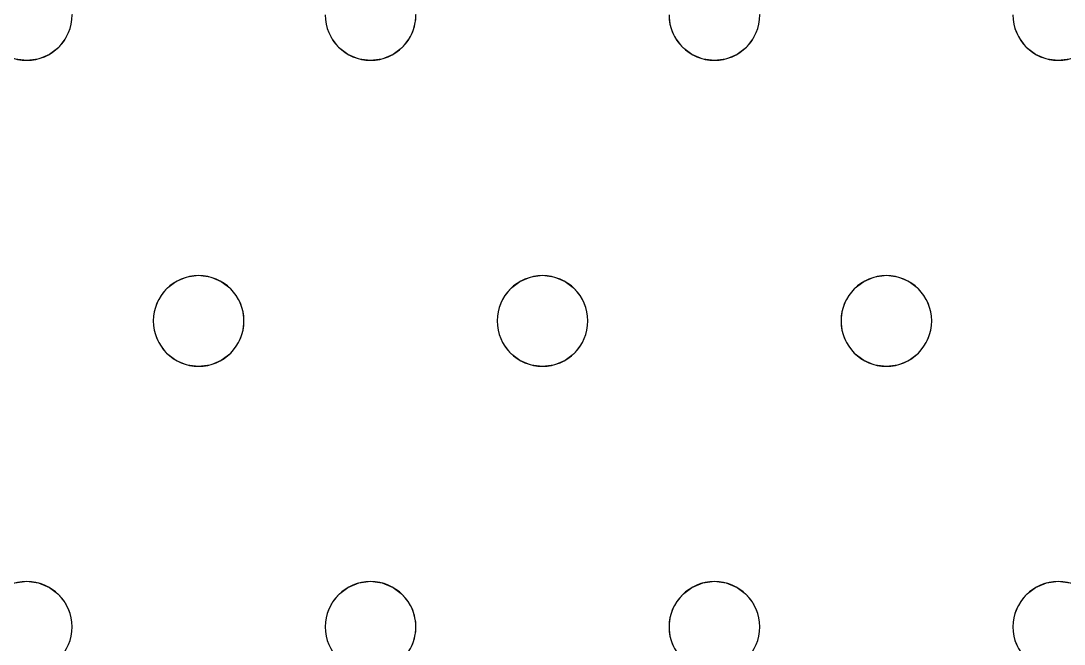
# Model space of a CAD drawing. Header units: millimetres. Extents: x -1 to 1601, y -701 to 1.
# Drawn here: x 187.7 to 279.7, y -315.5 to -260.5 of the extents above; entities that cross this region are included whole.
import ezdxf

# ---------------------------------------------------------------- set-up
doc = ezdxf.new("R2010")
doc.units = ezdxf.units.MM
doc.layers.add('IQ_200_3D', color=1, linetype='Continuous')
doc.layers.add('IQ_204_2D', color=7, linetype='Continuous')

msp = doc.modelspace()

# ---------------------------------------------------------------- linework, layer by layer
at = {"layer": 'IQ_200_3D', "lineweight": 18}
for points, invisible_edges in [([(122.762, -68.034, 850), (1477.238, -68.034, 850), (1477.238, -397.966, 850), (122.762, -397.966, 850)], 10), ([(122.762, -68.034, 860), (122.762, -397.966, 860), (1477.238, -397.966, 860), (1477.238, -68.034, 860)], 5), ([(192.216, -260, 888), (192.079, -258.965, 888), (214.549, -260, 888), (214.685, -261.035, 888)], 10), ([(244.882, -260, 888), (245.019, -261.035, 888), (222.549, -260, 888), (222.413, -258.965, 888)], 10), ([(244.882, -260, 890), (222.413, -258.965, 890), (222.549, -260, 890), (245.019, -261.035, 890)], 5), ([(252.882, -260, 890), (275.352, -261.035, 890), (275.216, -260, 890), (252.746, -258.965, 890)], 5), ([(192.079, -261.035, 890), (192.216, -260, 890), (192.216, -260, 888), (192.079, -261.035, 888)], 8), ([(192.079, -261.035, 888), (192.216, -260, 888), (214.685, -261.035, 888), (215.085, -262, 888)], 10), ([(192.079, -261.035, 890), (215.085, -262, 890), (214.685, -261.035, 890), (192.216, -260, 890)], 5), ([(192.216, -260, 890), (214.685, -261.035, 890), (214.549, -260, 890)], 13), ([(214.549, -260, 890), (214.685, -261.035, 890), (214.685, -261.035, 888), (214.549, -260, 888)], 2), ([(222.413, -261.035, 890), (222.549, -260, 890), (222.549, -260, 888), (222.413, -261.035, 888)], 8), ([(222.413, -261.035, 888), (222.549, -260, 888), (245.019, -261.035, 888), (245.418, -262, 888)], 10), ([(222.413, -261.035, 890), (245.418, -262, 890), (245.019, -261.035, 890), (222.549, -260, 890)], 5), ([(244.882, -260, 890), (245.019, -261.035, 890), (245.019, -261.035, 888), (244.882, -260, 888)], 2), ([(252.746, -261.035, 890), (252.882, -260, 890), (252.882, -260, 888), (252.746, -261.035, 888)], 8), ([(275.352, -261.035, 888), (252.746, -261.035, 888), (252.882, -260, 888), (275.216, -260, 888)], 5), ([(252.746, -261.035, 890), (275.752, -262, 890), (275.352, -261.035, 890), (252.882, -260, 890)], 5), ([(275.216, -260, 890), (275.352, -261.035, 890), (275.352, -261.035, 888), (275.216, -260, 888)], 2), ([(191.68, -262, 890), (192.079, -261.035, 890), (192.079, -261.035, 888), (191.68, -262, 888)], 10), ([(191.68, -262, 888), (192.079, -261.035, 888), (215.085, -262, 888), (203.382, -283, 888)], 14), ([(191.68, -262, 890), (215.085, -262, 890), (192.079, -261.035, 890)], 3), ([(214.685, -261.035, 890), (215.085, -262, 890), (215.085, -262, 888), (214.685, -261.035, 888)], 10), ([(222.013, -262, 890), (222.413, -261.035, 890), (222.413, -261.035, 888), (222.013, -262, 888)], 10), ([(222.013, -262, 888), (222.413, -261.035, 888), (245.418, -262, 888), (233.716, -283, 888)], 14), ([(222.013, -262, 890), (233.716, -283, 890), (245.418, -262, 890), (222.413, -261.035, 890)], 7), ([(245.019, -261.035, 890), (245.418, -262, 890), (245.418, -262, 888), (245.019, -261.035, 888)], 10), ([(252.347, -262, 890), (252.746, -261.035, 890), (252.746, -261.035, 888), (252.347, -262, 888)], 10), ([(275.752, -262, 888), (252.347, -262, 888), (252.746, -261.035, 888), (275.352, -261.035, 888)], 5), ([(252.746, -261.035, 890), (252.347, -262, 890), (275.752, -262, 890)], 14), ([(275.352, -261.035, 890), (275.752, -262, 890), (275.752, -262, 888), (275.352, -261.035, 888)], 10), ([(191.044, -262.828, 890), (191.68, -262, 890), (191.68, -262, 888), (191.044, -262.828, 888)], 10), ([(191.044, -262.828, 888), (191.68, -262, 888), (203.382, -283, 888)], 14), ([(203.382, -283, 890), (191.68, -262, 890), (191.044, -262.828, 890), (202.347, -283.136, 890)], 5), ([(203.382, -283, 890), (215.721, -262.828, 890), (215.085, -262, 890), (191.68, -262, 890)], 13), ([(203.382, -283, 888), (215.085, -262, 888), (215.721, -262.828, 888), (204.418, -283.136, 888)], 5), ([(215.085, -262, 890), (215.721, -262.828, 890), (215.721, -262.828, 888), (215.085, -262, 888)], 10), ([(221.378, -262.828, 890), (222.013, -262, 890), (222.013, -262, 888), (221.378, -262.828, 888)], 10), ([(221.378, -262.828, 888), (222.013, -262, 888), (233.716, -283, 888), (232.68, -283.136, 888)], 10), ([(233.716, -283, 890), (222.013, -262, 890), (221.378, -262.828, 890), (232.68, -283.136, 890)], 5), ([(233.716, -283, 888), (245.418, -262, 888), (246.054, -262.828, 888), (234.751, -283.136, 888)], 5), ([(246.054, -262.828, 890), (245.418, -262, 890), (233.716, -283, 890), (234.751, -283.136, 890)], 10), ([(245.418, -262, 890), (246.054, -262.828, 890), (246.054, -262.828, 888), (245.418, -262, 888)], 10), ([(251.711, -262.828, 890), (252.347, -262, 890), (252.347, -262, 888), (251.711, -262.828, 888)], 10), ([(251.711, -262.828, 888), (252.347, -262, 888), (264.049, -283, 888), (263.014, -283.136, 888)], 10), ([(251.711, -262.828, 890), (263.014, -283.136, 890), (264.049, -283, 890), (252.347, -262, 890)], 5), ([(275.752, -262, 888), (276.387, -262.828, 888), (264.049, -283, 888), (252.347, -262, 888)], 14), ([(275.752, -262, 890), (252.347, -262, 890), (264.049, -283, 890), (276.387, -262.828, 890)], 7), ([(275.752, -262, 890), (276.387, -262.828, 890), (276.387, -262.828, 888), (275.752, -262, 888)], 10), ([(190.216, -263.464, 890), (191.044, -262.828, 890), (191.044, -262.828, 888), (190.216, -263.464, 888)], 10), ([(202.347, -283.136, 888), (190.216, -263.464, 888), (191.044, -262.828, 888), (203.382, -283, 888)], 5), ([(191.044, -262.828, 890), (190.216, -263.464, 890), (202.347, -283.136, 890)], 14), ([(203.382, -283, 890), (204.418, -283.136, 890), (215.721, -262.828, 890)], 14), ([(204.418, -283.136, 888), (215.721, -262.828, 888), (216.549, -263.464, 888), (205.382, -283.536, 888)], 5), ([(204.418, -283.136, 890), (205.382, -283.536, 890), (216.549, -263.464, 890), (215.721, -262.828, 890)], 10), ([(215.721, -262.828, 890), (216.549, -263.464, 890), (216.549, -263.464, 888), (215.721, -262.828, 888)], 10), ([(220.549, -263.464, 890), (221.378, -262.828, 890), (221.378, -262.828, 888), (220.549, -263.464, 888)], 10), ([(220.549, -263.464, 888), (221.378, -262.828, 888), (232.68, -283.136, 888), (231.716, -283.536, 888)], 10), ([(221.378, -262.828, 890), (220.549, -263.464, 890), (232.68, -283.136, 890)], 14), ([(246.882, -263.464, 888), (234.751, -283.136, 888), (246.054, -262.828, 888)], 3), ([(234.751, -283.136, 890), (235.716, -283.536, 890), (246.882, -263.464, 890), (246.054, -262.828, 890)], 10), ([(246.054, -262.828, 890), (246.882, -263.464, 890), (246.882, -263.464, 888), (246.054, -262.828, 888)], 10), ([(250.882, -263.464, 890), (251.711, -262.828, 890), (251.711, -262.828, 888), (250.882, -263.464, 888)], 10), ([(250.882, -263.464, 888), (251.711, -262.828, 888), (263.014, -283.136, 888), (262.049, -283.536, 888)], 10), ([(250.882, -263.464, 890), (262.049, -283.536, 890), (263.014, -283.136, 890), (251.711, -262.828, 890)], 5), ([(276.387, -262.828, 888), (277.216, -263.464, 888), (265.084, -283.136, 888), (264.049, -283, 888)], 10), ([(265.084, -283.136, 890), (276.387, -262.828, 890), (264.049, -283, 890)], 3), ([(277.216, -263.464, 890), (276.387, -262.828, 890), (265.084, -283.136, 890), (266.049, -283.536, 890)], 10), ([(276.387, -262.828, 890), (277.216, -263.464, 890), (277.216, -263.464, 888), (276.387, -262.828, 888)], 10), ([(187.18, -263.864, 888), (188.216, -264, 888), (175.878, -284.172, 888), (175.049, -283.536, 888)], 10), ([(188.216, -264, 890), (187.18, -263.864, 890), (175.878, -284.172, 890), (176.513, -285, 890)], 10), ([(188.216, -264, 888), (199.918, -285, 888), (176.513, -285, 888), (175.878, -284.172, 888)], 11), ([(199.918, -285, 890), (200.554, -284.172, 890), (188.216, -264, 890), (176.513, -285, 890)], 14), ([(188.216, -264, 888), (187.18, -263.864, 888), (187.18, -263.864, 890), (188.216, -264, 890)], 10), ([(189.251, -263.864, 888), (188.216, -264, 888), (188.216, -264, 890), (189.251, -263.864, 890)], 10), ([(200.554, -284.172, 888), (188.216, -264, 888), (189.251, -263.864, 888), (201.382, -283.536, 888)], 5), ([(200.554, -284.172, 890), (201.382, -283.536, 890), (189.251, -263.864, 890), (188.216, -264, 890)], 10), ([(200.554, -284.172, 888), (199.918, -285, 888), (188.216, -264, 888)], 14), ([(189.251, -263.864, 890), (190.216, -263.464, 890), (190.216, -263.464, 888), (189.251, -263.864, 888)], 10), ([(201.382, -283.536, 888), (189.251, -263.864, 888), (190.216, -263.464, 888), (202.347, -283.136, 888)], 5), ([(201.382, -283.536, 890), (202.347, -283.136, 890), (190.216, -263.464, 890), (189.251, -263.864, 890)], 10), ([(217.514, -263.864, 888), (206.211, -284.172, 888), (205.382, -283.536, 888), (216.549, -263.464, 888)], 5), ([(217.514, -263.864, 890), (216.549, -263.464, 890), (205.382, -283.536, 890)], 14), ([(206.211, -284.172, 890), (218.549, -264, 890), (217.514, -263.864, 890), (205.382, -283.536, 890)], 5), ([(218.549, -264, 888), (206.211, -284.172, 888), (217.514, -263.864, 888)], 3), ([(206.847, -285, 888), (206.211, -284.172, 888), (218.549, -264, 888), (230.252, -285, 888)], 14), ([(218.549, -264, 890), (206.211, -284.172, 890), (206.847, -285, 890)], 13), ([(218.549, -264, 890), (206.847, -285, 890), (230.252, -285, 890), (230.887, -284.172, 890)], 11), ([(216.549, -263.464, 890), (217.514, -263.864, 890), (217.514, -263.864, 888), (216.549, -263.464, 888)], 10), ([(218.549, -264, 888), (217.514, -263.864, 888), (217.514, -263.864, 890), (218.549, -264, 890)], 10), ([(219.584, -263.864, 888), (218.549, -264, 888), (218.549, -264, 890), (219.584, -263.864, 890)], 10), ([(218.549, -264, 888), (219.584, -263.864, 888), (230.887, -284.172, 888), (230.252, -285, 888)], 10), ([(219.584, -263.864, 890), (218.549, -264, 890), (230.887, -284.172, 890), (231.716, -283.536, 890)], 10), ([(219.584, -263.864, 890), (220.549, -263.464, 890), (220.549, -263.464, 888), (219.584, -263.864, 888)], 10), ([(219.584, -263.864, 888), (220.549, -263.464, 888), (231.716, -283.536, 888), (230.887, -284.172, 888)], 10), ([(220.549, -263.464, 890), (219.584, -263.864, 890), (231.716, -283.536, 890), (232.68, -283.136, 890)], 10), ([(246.882, -263.464, 888), (247.847, -263.864, 888), (235.716, -283.536, 888), (234.751, -283.136, 888)], 10), ([(247.847, -263.864, 890), (246.882, -263.464, 890), (235.716, -283.536, 890), (236.544, -284.172, 890)], 10), ([(236.544, -284.172, 888), (235.716, -283.536, 888), (247.847, -263.864, 888), (248.882, -264, 888)], 10), ([(248.882, -264, 890), (247.847, -263.864, 890), (236.544, -284.172, 890), (237.18, -285, 890)], 10), ([(248.882, -264, 888), (260.585, -285, 888), (237.18, -285, 888), (236.544, -284.172, 888)], 11), ([(260.585, -285, 890), (248.882, -264, 890), (237.18, -285, 890), (260.185, -285.965, 890)], 7), ([(246.882, -263.464, 890), (247.847, -263.864, 890), (247.847, -263.864, 888), (246.882, -263.464, 888)], 10), ([(248.882, -264, 888), (247.847, -263.864, 888), (247.847, -263.864, 890), (248.882, -264, 890)], 10), ([(249.918, -263.864, 888), (248.882, -264, 888), (248.882, -264, 890), (249.918, -263.864, 890)], 10), ([(248.882, -264, 888), (249.918, -263.864, 888), (261.221, -284.172, 888), (260.585, -285, 888)], 10), ([(248.882, -264, 890), (260.585, -285, 890), (261.221, -284.172, 890), (249.918, -263.864, 890)], 5), ([(249.918, -263.864, 890), (250.882, -263.464, 890), (250.882, -263.464, 888), (249.918, -263.864, 888)], 10), ([(249.918, -263.864, 888), (250.882, -263.464, 888), (262.049, -283.536, 888), (261.221, -284.172, 888)], 10), ([(249.918, -263.864, 890), (261.221, -284.172, 890), (262.049, -283.536, 890), (250.882, -263.464, 890)], 5), ([(266.049, -283.536, 888), (265.084, -283.136, 888), (277.216, -263.464, 888), (278.18, -263.864, 888)], 10), ([(278.18, -263.864, 890), (277.216, -263.464, 890), (266.049, -283.536, 890), (266.878, -284.172, 890)], 10), ([(266.878, -284.172, 888), (266.049, -283.536, 888), (278.18, -263.864, 888), (279.216, -264, 888)], 10), ([(266.878, -284.172, 890), (267.513, -285, 890), (279.216, -264, 890), (278.18, -263.864, 890)], 10), ([(267.513, -285, 888), (266.878, -284.172, 888), (279.216, -264, 888), (290.918, -285, 888)], 14), ([(267.513, -285, 890), (290.519, -285.965, 890), (290.918, -285, 890), (279.216, -264, 890)], 13), ([(277.216, -263.464, 890), (278.18, -263.864, 890), (278.18, -263.864, 888), (277.216, -263.464, 888)], 10), ([(279.216, -264, 888), (278.18, -263.864, 888), (278.18, -263.864, 890), (279.216, -264, 890)], 10), ([(280.251, -263.864, 888), (279.216, -264, 888), (279.216, -264, 890), (280.251, -263.864, 890)], 10), ([(291.554, -284.172, 888), (279.216, -264, 888), (280.251, -263.864, 888), (292.382, -283.536, 888)], 5), ([(280.251, -263.864, 890), (279.216, -264, 890), (291.554, -284.172, 890), (292.382, -283.536, 890)], 10), ([(290.918, -285, 888), (279.216, -264, 888), (291.554, -284.172, 888)], 3), ([(291.554, -284.172, 890), (279.216, -264, 890), (290.918, -285, 890)], 3), ([(202.347, -283.136, 890), (201.382, -283.536, 890), (201.382, -283.536, 888), (202.347, -283.136, 888)], 10), ([(202.347, -283.136, 888), (203.382, -283, 888), (203.382, -283, 890), (202.347, -283.136, 890)], 10), ([(203.382, -283, 888), (204.418, -283.136, 888), (204.418, -283.136, 890), (203.382, -283, 890)], 10), ([(205.382, -283.536, 890), (204.418, -283.136, 890), (204.418, -283.136, 888), (205.382, -283.536, 888)], 10), ([(232.68, -283.136, 890), (231.716, -283.536, 890), (231.716, -283.536, 888), (232.68, -283.136, 888)], 10), ([(232.68, -283.136, 888), (233.716, -283, 888), (233.716, -283, 890), (232.68, -283.136, 890)], 10), ([(233.716, -283, 888), (234.751, -283.136, 888), (234.751, -283.136, 890), (233.716, -283, 890)], 10), ([(235.716, -283.536, 890), (234.751, -283.136, 890), (234.751, -283.136, 888), (235.716, -283.536, 888)], 10), ([(263.014, -283.136, 890), (262.049, -283.536, 890), (262.049, -283.536, 888), (263.014, -283.136, 888)], 10), ([(263.014, -283.136, 888), (264.049, -283, 888), (264.049, -283, 890), (263.014, -283.136, 890)], 10), ([(264.049, -283, 888), (265.084, -283.136, 888), (265.084, -283.136, 890), (264.049, -283, 890)], 10), ([(266.049, -283.536, 890), (265.084, -283.136, 890), (265.084, -283.136, 888), (266.049, -283.536, 888)], 10), ([(200.554, -284.172, 890), (199.918, -285, 890), (199.918, -285, 888), (200.554, -284.172, 888)], 10), ([(201.382, -283.536, 890), (200.554, -284.172, 890), (200.554, -284.172, 888), (201.382, -283.536, 888)], 10), ([(206.211, -284.172, 890), (205.382, -283.536, 890), (205.382, -283.536, 888), (206.211, -284.172, 888)], 10), ([(206.847, -285, 890), (206.211, -284.172, 890), (206.211, -284.172, 888), (206.847, -285, 888)], 10), ([(230.887, -284.172, 890), (230.252, -285, 890), (230.252, -285, 888), (230.887, -284.172, 888)], 10), ([(231.716, -283.536, 890), (230.887, -284.172, 890), (230.887, -284.172, 888), (231.716, -283.536, 888)], 10), ([(236.544, -284.172, 890), (235.716, -283.536, 890), (235.716, -283.536, 888), (236.544, -284.172, 888)], 10), ([(237.18, -285, 890), (236.544, -284.172, 890), (236.544, -284.172, 888), (237.18, -285, 888)], 10), ([(261.221, -284.172, 890), (260.585, -285, 890), (260.585, -285, 888), (261.221, -284.172, 888)], 10), ([(262.049, -283.536, 890), (261.221, -284.172, 890), (261.221, -284.172, 888), (262.049, -283.536, 888)], 10), ([(266.878, -284.172, 890), (266.049, -283.536, 890), (266.049, -283.536, 888), (266.878, -284.172, 888)], 10), ([(267.513, -285, 890), (266.878, -284.172, 890), (266.878, -284.172, 888), (267.513, -285, 888)], 10), ([(176.913, -285.965, 888), (176.513, -285, 888), (199.519, -285.965, 888), (199.382, -287, 888)], 10), ([(199.519, -285.965, 888), (176.513, -285, 888), (199.918, -285, 888)], 3), ([(199.519, -285.965, 890), (199.918, -285, 890), (176.513, -285, 890), (176.913, -285.965, 890)], 10), ([(199.918, -285, 890), (199.519, -285.965, 890), (199.519, -285.965, 888), (199.918, -285, 888)], 10), ([(207.246, -285.965, 890), (206.847, -285, 890), (206.847, -285, 888), (207.246, -285.965, 888)], 10), ([(229.852, -285.965, 888), (207.246, -285.965, 888), (206.847, -285, 888), (230.252, -285, 888)], 5), ([(206.847, -285, 890), (229.852, -285.965, 890), (230.252, -285, 890)], 13), ([(207.246, -285.965, 890), (229.716, -287, 890), (229.852, -285.965, 890), (206.847, -285, 890)], 5), ([(230.252, -285, 890), (229.852, -285.965, 890), (229.852, -285.965, 888), (230.252, -285, 888)], 10), ([(237.579, -285.965, 890), (237.18, -285, 890), (237.18, -285, 888), (237.579, -285.965, 888)], 10), ([(260.185, -285.965, 888), (237.579, -285.965, 888), (237.18, -285, 888), (260.585, -285, 888)], 5), ([(237.579, -285.965, 890), (260.049, -287, 890), (260.185, -285.965, 890), (237.18, -285, 890)], 5), ([(260.585, -285, 890), (260.185, -285.965, 890), (260.185, -285.965, 888), (260.585, -285, 888)], 10), ([(267.913, -285.965, 890), (267.513, -285, 890), (267.513, -285, 888), (267.913, -285.965, 888)], 10), ([(290.519, -285.965, 888), (267.913, -285.965, 888), (267.513, -285, 888), (290.918, -285, 888)], 5), ([(267.913, -285.965, 890), (290.519, -285.965, 890), (267.513, -285, 890)], 3), ([(199.382, -287, 888), (177.049, -287, 888), (176.913, -285.965, 888)], 13), ([(199.382, -287, 890), (199.519, -285.965, 890), (176.913, -285.965, 890), (177.049, -287, 890)], 10), ([(199.519, -285.965, 890), (199.382, -287, 890), (199.382, -287, 888), (199.519, -285.965, 888)], 8), ([(207.382, -287, 890), (207.246, -285.965, 890), (207.246, -285.965, 888), (207.382, -287, 888)], 2), ([(229.716, -287, 888), (207.382, -287, 888), (207.246, -285.965, 888), (229.852, -285.965, 888)], 5), ([(207.382, -287, 890), (229.852, -288.035, 890), (229.716, -287, 890), (207.246, -285.965, 890)], 5), ([(229.852, -285.965, 890), (229.716, -287, 890), (229.716, -287, 888), (229.852, -285.965, 888)], 8), ([(237.716, -287, 890), (237.579, -285.965, 890), (237.579, -285.965, 888), (237.716, -287, 888)], 2), ([(260.049, -287, 888), (237.716, -287, 888), (237.579, -285.965, 888), (260.185, -285.965, 888)], 5), ([(237.716, -287, 890), (260.049, -287, 890), (237.579, -285.965, 890)], 3), ([(260.185, -285.965, 890), (260.049, -287, 890), (260.049, -287, 888), (260.185, -285.965, 888)], 8), ([(268.049, -287, 890), (267.913, -285.965, 890), (267.913, -285.965, 888), (268.049, -287, 888)], 2), ([(290.382, -287, 888), (268.049, -287, 888), (267.913, -285.965, 888), (290.519, -285.965, 888)], 5), ([(290.382, -287, 890), (290.519, -285.965, 890), (267.913, -285.965, 890), (268.049, -287, 890)], 10), ([(199.519, -288.035, 888), (176.913, -288.035, 888), (177.049, -287, 888), (199.382, -287, 888)], 5), ([(176.913, -288.035, 890), (199.918, -289, 890), (199.519, -288.035, 890), (177.049, -287, 890)], 5), ([(199.382, -287, 890), (177.049, -287, 890), (199.519, -288.035, 890)], 3), ([(199.382, -287, 890), (199.519, -288.035, 890), (199.519, -288.035, 888), (199.382, -287, 888)], 2), ([(207.246, -288.035, 890), (207.382, -287, 890), (207.382, -287, 888), (207.246, -288.035, 888)], 8), ([(229.852, -288.035, 888), (207.246, -288.035, 888), (207.382, -287, 888), (229.716, -287, 888)], 5), ([(207.246, -288.035, 890), (230.252, -289, 890), (229.852, -288.035, 890), (207.382, -287, 890)], 5), ([(229.716, -287, 890), (229.852, -288.035, 890), (229.852, -288.035, 888), (229.716, -287, 888)], 2), ([(237.579, -288.035, 890), (237.716, -287, 890), (237.716, -287, 888), (237.579, -288.035, 888)], 8), ([(237.716, -287, 888), (260.049, -287, 888), (260.185, -288.035, 888), (237.579, -288.035, 888)], 5), ([(237.716, -287, 890), (237.579, -288.035, 890), (260.185, -288.035, 890), (260.049, -287, 890)], 10), ([(260.049, -287, 890), (260.185, -288.035, 890), (260.185, -288.035, 888), (260.049, -287, 888)], 2), ([(267.913, -288.035, 890), (268.049, -287, 890), (268.049, -287, 888), (267.913, -288.035, 888)], 8), ([(268.049, -287, 888), (290.382, -287, 888), (290.519, -288.035, 888), (267.913, -288.035, 888)], 5), ([(290.519, -288.035, 890), (290.382, -287, 890), (268.049, -287, 890), (267.913, -288.035, 890)], 10), ([(176.513, -289, 888), (176.913, -288.035, 888), (199.918, -289, 888), (188.216, -310, 888)], 14), ([(176.513, -289, 890), (188.216, -310, 890), (199.918, -289, 890), (176.913, -288.035, 890)], 7), ([(199.519, -288.035, 888), (199.918, -289, 888), (176.913, -288.035, 888)], 14), ([(199.519, -288.035, 890), (199.918, -289, 890), (199.918, -289, 888), (199.519, -288.035, 888)], 10), ([(206.847, -289, 890), (207.246, -288.035, 890), (207.246, -288.035, 888), (206.847, -289, 888)], 10), ([(230.252, -289, 888), (206.847, -289, 888), (207.246, -288.035, 888), (229.852, -288.035, 888)], 5), ([(230.252, -289, 890), (207.246, -288.035, 890), (206.847, -289, 890)], 13), ([(229.852, -288.035, 890), (230.252, -289, 890), (230.252, -289, 888), (229.852, -288.035, 888)], 10), ([(237.18, -289, 890), (237.579, -288.035, 890), (237.579, -288.035, 888), (237.18, -289, 888)], 10), ([(260.585, -289, 888), (237.18, -289, 888), (237.579, -288.035, 888), (260.185, -288.035, 888)], 5), ([(237.579, -288.035, 890), (237.18, -289, 890), (260.585, -289, 890), (260.185, -288.035, 890)], 10), ([(260.185, -288.035, 890), (260.585, -289, 890), (260.585, -289, 888), (260.185, -288.035, 888)], 10), ([(267.513, -289, 890), (267.913, -288.035, 890), (267.913, -288.035, 888), (267.513, -289, 888)], 10), ([(290.918, -289, 888), (267.513, -289, 888), (267.913, -288.035, 888), (290.519, -288.035, 888)], 5), ([(290.918, -289, 890), (290.519, -288.035, 890), (267.913, -288.035, 890), (267.513, -289, 890)], 10), ([(175.878, -289.828, 888), (176.513, -289, 888), (188.216, -310, 888), (187.18, -310.136, 888)], 10), ([(188.216, -310, 890), (176.513, -289, 890), (175.878, -289.828, 890), (187.18, -310.136, 890)], 5), ([(200.554, -289.828, 888), (189.251, -310.136, 888), (188.216, -310, 888), (199.918, -289, 888)], 5), ([(188.216, -310, 890), (189.251, -310.136, 890), (200.554, -289.828, 890), (199.918, -289, 890)], 10), ([(201.382, -290.464, 888), (189.251, -310.136, 888), (200.554, -289.828, 888)], 3), ([(201.382, -290.464, 890), (200.554, -289.828, 890), (189.251, -310.136, 890), (190.216, -310.536, 890)], 10), ([(199.918, -289, 890), (200.554, -289.828, 890), (200.554, -289.828, 888), (199.918, -289, 888)], 10), ([(200.554, -289.828, 890), (201.382, -290.464, 890), (201.382, -290.464, 888), (200.554, -289.828, 888)], 10), ([(205.382, -290.464, 890), (206.211, -289.828, 890), (206.211, -289.828, 888), (205.382, -290.464, 888)], 10), ([(205.382, -290.464, 888), (206.211, -289.828, 888), (217.514, -310.136, 888), (216.549, -310.536, 888)], 10), ([(206.211, -289.828, 890), (205.382, -290.464, 890), (217.514, -310.136, 890), (218.549, -310, 890)], 10), ([(206.211, -289.828, 890), (206.847, -289, 890), (206.847, -289, 888), (206.211, -289.828, 888)], 10), ([(218.549, -310, 888), (206.211, -289.828, 888), (206.847, -289, 888), (230.252, -289, 888)], 13), ([(206.211, -289.828, 890), (218.549, -310, 890), (206.847, -289, 890)], 3), ([(206.211, -289.828, 888), (218.549, -310, 888), (217.514, -310.136, 888)], 13), ([(230.252, -289, 890), (206.847, -289, 890), (218.549, -310, 890), (230.887, -289.828, 890)], 7), ([(218.549, -310, 888), (230.252, -289, 888), (230.887, -289.828, 888), (219.584, -310.136, 888)], 5), ([(219.584, -310.136, 890), (231.716, -290.464, 890), (230.887, -289.828, 890), (218.549, -310, 890)], 5), ([(219.584, -310.136, 888), (230.887, -289.828, 888), (231.716, -290.464, 888), (220.549, -310.536, 888)], 5), ([(230.252, -289, 890), (230.887, -289.828, 890), (230.887, -289.828, 888), (230.252, -289, 888)], 10), ([(230.887, -289.828, 890), (231.716, -290.464, 890), (231.716, -290.464, 888), (230.887, -289.828, 888)], 10), ([(235.716, -290.464, 890), (236.544, -289.828, 890), (236.544, -289.828, 888), (235.716, -290.464, 888)], 10), ([(235.716, -290.464, 888), (236.544, -289.828, 888), (247.847, -310.136, 888), (246.882, -310.536, 888)], 10), ([(235.716, -290.464, 890), (246.882, -310.536, 890), (247.847, -310.136, 890), (236.544, -289.828, 890)], 5), ([(236.544, -289.828, 890), (237.18, -289, 890), (237.18, -289, 888), (236.544, -289.828, 888)], 10), ([(248.882, -310, 888), (236.544, -289.828, 888), (237.18, -289, 888), (260.585, -289, 888)], 13), ([(248.882, -310, 890), (237.18, -289, 890), (236.544, -289.828, 890), (247.847, -310.136, 890)], 5), ([(248.882, -310, 888), (247.847, -310.136, 888), (236.544, -289.828, 888)], 14), ([(248.882, -310, 890), (261.221, -289.828, 890), (260.585, -289, 890), (237.18, -289, 890)], 13), ([(248.882, -310, 888), (260.585, -289, 888), (261.221, -289.828, 888)], 13), ([(249.918, -310.136, 888), (248.882, -310, 888), (261.221, -289.828, 888), (262.049, -290.464, 888)], 10), ([(249.918, -310.136, 890), (262.049, -290.464, 890), (261.221, -289.828, 890), (248.882, -310, 890)], 5), ([(260.585, -289, 890), (261.221, -289.828, 890), (261.221, -289.828, 888), (260.585, -289, 888)], 10), ([(261.221, -289.828, 890), (262.049, -290.464, 890), (262.049, -290.464, 888), (261.221, -289.828, 888)], 10), ([(266.049, -290.464, 890), (266.878, -289.828, 890), (266.878, -289.828, 888), (266.049, -290.464, 888)], 10), ([(266.049, -290.464, 888), (266.878, -289.828, 888), (278.18, -310.136, 888), (277.216, -310.536, 888)], 10), ([(278.18, -310.136, 890), (266.878, -289.828, 890), (266.049, -290.464, 890), (277.216, -310.536, 890)], 5), ([(266.878, -289.828, 890), (267.513, -289, 890), (267.513, -289, 888), (266.878, -289.828, 888)], 10), ([(279.216, -310, 888), (266.878, -289.828, 888), (267.513, -289, 888), (290.918, -289, 888)], 13), ([(266.878, -289.828, 890), (278.18, -310.136, 890), (279.216, -310, 890), (267.513, -289, 890)], 5), ([(266.878, -289.828, 888), (279.216, -310, 888), (278.18, -310.136, 888)], 13), ([(290.918, -289, 890), (267.513, -289, 890), (279.216, -310, 890), (291.554, -289.828, 890)], 7), ([(279.216, -310, 888), (290.918, -289, 888), (291.554, -289.828, 888), (280.251, -310.136, 888)], 5), ([(280.251, -310.136, 890), (292.382, -290.464, 890), (291.554, -289.828, 890), (279.216, -310, 890)], 5), ([(190.216, -310.536, 888), (189.251, -310.136, 888), (201.382, -290.464, 888), (202.347, -290.864, 888)], 10), ([(202.347, -290.864, 890), (201.382, -290.464, 890), (190.216, -310.536, 890), (191.044, -311.172, 890)], 10), ([(201.382, -290.464, 890), (202.347, -290.864, 890), (202.347, -290.864, 888), (201.382, -290.464, 888)], 10), ([(204.418, -290.864, 890), (205.382, -290.464, 890), (205.382, -290.464, 888), (204.418, -290.864, 888)], 10), ([(204.418, -290.864, 888), (205.382, -290.464, 888), (216.549, -310.536, 888), (215.721, -311.172, 888)], 10), ([(216.549, -310.536, 890), (217.514, -310.136, 890), (205.382, -290.464, 890), (204.418, -290.864, 890)], 10), ([(220.549, -310.536, 890), (232.68, -290.864, 890), (231.716, -290.464, 890), (219.584, -310.136, 890)], 5), ([(220.549, -310.536, 888), (231.716, -290.464, 888), (232.68, -290.864, 888)], 13), ([(231.716, -290.464, 890), (232.68, -290.864, 890), (232.68, -290.864, 888), (231.716, -290.464, 888)], 10), ([(234.751, -290.864, 890), (235.716, -290.464, 890), (235.716, -290.464, 888), (234.751, -290.864, 888)], 10), ([(234.751, -290.864, 888), (235.716, -290.464, 888), (246.882, -310.536, 888), (246.054, -311.172, 888)], 10), ([(234.751, -290.864, 890), (246.882, -310.536, 890), (235.716, -290.464, 890)], 3), ([(250.882, -310.536, 888), (249.918, -310.136, 888), (262.049, -290.464, 888), (263.014, -290.864, 888)], 10), ([(250.882, -310.536, 890), (263.014, -290.864, 890), (262.049, -290.464, 890), (249.918, -310.136, 890)], 5), ([(262.049, -290.464, 890), (263.014, -290.864, 890), (263.014, -290.864, 888), (262.049, -290.464, 888)], 10), ([(265.084, -290.864, 890), (266.049, -290.464, 890), (266.049, -290.464, 888), (265.084, -290.864, 888)], 10), ([(265.084, -290.864, 888), (266.049, -290.464, 888), (277.216, -310.536, 888)], 14), ([(277.216, -310.536, 890), (266.049, -290.464, 890), (265.084, -290.864, 890), (276.387, -311.172, 890)], 5), ([(202.347, -290.864, 888), (203.382, -291, 888), (191.044, -311.172, 888), (190.216, -310.536, 888)], 10), ([(203.382, -291, 890), (202.347, -290.864, 890), (191.044, -311.172, 890), (191.68, -312, 890)], 10), ([(191.68, -312, 888), (191.044, -311.172, 888), (203.382, -291, 888), (215.085, -312, 888)], 14), ([(215.085, -312, 890), (215.721, -311.172, 890), (203.382, -291, 890), (191.68, -312, 890)], 14), ([(203.382, -291, 888), (202.347, -290.864, 888), (202.347, -290.864, 890), (203.382, -291, 890)], 10), ([(204.418, -290.864, 888), (203.382, -291, 888), (203.382, -291, 890), (204.418, -290.864, 890)], 10), ([(203.382, -291, 888), (204.418, -290.864, 888), (215.721, -311.172, 888), (215.085, -312, 888)], 10), ([(215.721, -311.172, 890), (216.549, -310.536, 890), (204.418, -290.864, 890), (203.382, -291, 890)], 10), ([(221.378, -311.172, 888), (220.549, -310.536, 888), (232.68, -290.864, 888), (233.716, -291, 888)], 10), ([(221.378, -311.172, 890), (233.716, -291, 890), (232.68, -290.864, 890), (220.549, -310.536, 890)], 5), ([(222.013, -312, 888), (221.378, -311.172, 888), (233.716, -291, 888), (245.418, -312, 888)], 14), ([(222.013, -312, 890), (233.716, -291, 890), (221.378, -311.172, 890)], 3), ([(245.418, -312, 890), (246.054, -311.172, 890), (233.716, -291, 890), (222.013, -312, 890)], 14), ([(233.716, -291, 888), (232.68, -290.864, 888), (232.68, -290.864, 890), (233.716, -291, 890)], 10), ([(234.751, -290.864, 888), (233.716, -291, 888), (233.716, -291, 890), (234.751, -290.864, 890)], 10), ([(233.716, -291, 888), (234.751, -290.864, 888), (246.054, -311.172, 888), (245.418, -312, 888)], 10), ([(234.751, -290.864, 890), (233.716, -291, 890), (246.054, -311.172, 890), (246.882, -310.536, 890)], 10), ([(251.711, -311.172, 888), (250.882, -310.536, 888), (263.014, -290.864, 888), (264.049, -291, 888)], 10), ([(251.711, -311.172, 890), (264.049, -291, 890), (263.014, -290.864, 890), (250.882, -310.536, 890)], 5), ([(252.347, -312, 888), (251.711, -311.172, 888), (264.049, -291, 888), (275.752, -312, 888)], 14), ([(251.711, -311.172, 890), (252.347, -312, 890), (264.049, -291, 890)], 14), ([(264.049, -291, 890), (252.347, -312, 890), (275.752, -312, 890), (276.387, -311.172, 890)], 11), ([(264.049, -291, 888), (263.014, -290.864, 888), (263.014, -290.864, 890), (264.049, -291, 890)], 10), ([(265.084, -290.864, 888), (264.049, -291, 888), (264.049, -291, 890), (265.084, -290.864, 890)], 10), ([(276.387, -311.172, 888), (264.049, -291, 888), (265.084, -290.864, 888), (277.216, -310.536, 888)], 5), ([(276.387, -311.172, 890), (265.084, -290.864, 890), (264.049, -291, 890)], 13), ([(276.387, -311.172, 888), (275.752, -312, 888), (264.049, -291, 888)], 14), ([(187.18, -310.136, 888), (188.216, -310, 888), (188.216, -310, 890), (187.18, -310.136, 890)], 10), ([(188.216, -310, 888), (189.251, -310.136, 888), (189.251, -310.136, 890), (188.216, -310, 890)], 10), ([(190.216, -310.536, 890), (189.251, -310.136, 890), (189.251, -310.136, 888), (190.216, -310.536, 888)], 10), ([(217.514, -310.136, 890), (216.549, -310.536, 890), (216.549, -310.536, 888), (217.514, -310.136, 888)], 10), ([(217.514, -310.136, 888), (218.549, -310, 888), (218.549, -310, 890), (217.514, -310.136, 890)], 10), ([(218.549, -310, 888), (219.584, -310.136, 888), (219.584, -310.136, 890), (218.549, -310, 890)], 10), ([(220.549, -310.536, 890), (219.584, -310.136, 890), (219.584, -310.136, 888), (220.549, -310.536, 888)], 10), ([(247.847, -310.136, 890), (246.882, -310.536, 890), (246.882, -310.536, 888), (247.847, -310.136, 888)], 10), ([(247.847, -310.136, 888), (248.882, -310, 888), (248.882, -310, 890), (247.847, -310.136, 890)], 10), ([(248.882, -310, 888), (249.918, -310.136, 888), (249.918, -310.136, 890), (248.882, -310, 890)], 10), ([(250.882, -310.536, 890), (249.918, -310.136, 890), (249.918, -310.136, 888), (250.882, -310.536, 888)], 10), ([(278.18, -310.136, 890), (277.216, -310.536, 890), (277.216, -310.536, 888), (278.18, -310.136, 888)], 10), ([(278.18, -310.136, 888), (279.216, -310, 888), (279.216, -310, 890), (278.18, -310.136, 890)], 10), ([(279.216, -310, 888), (280.251, -310.136, 888), (280.251, -310.136, 890), (279.216, -310, 890)], 10), ([(191.044, -311.172, 890), (190.216, -310.536, 890), (190.216, -310.536, 888), (191.044, -311.172, 888)], 10), ([(216.549, -310.536, 890), (215.721, -311.172, 890), (215.721, -311.172, 888), (216.549, -310.536, 888)], 10), ([(221.378, -311.172, 890), (220.549, -310.536, 890), (220.549, -310.536, 888), (221.378, -311.172, 888)], 10), ([(246.882, -310.536, 890), (246.054, -311.172, 890), (246.054, -311.172, 888), (246.882, -310.536, 888)], 10), ([(251.711, -311.172, 890), (250.882, -310.536, 890), (250.882, -310.536, 888), (251.711, -311.172, 888)], 10), ([(277.216, -310.536, 890), (276.387, -311.172, 890), (276.387, -311.172, 888), (277.216, -310.536, 888)], 10), ([(191.68, -312, 890), (191.044, -311.172, 890), (191.044, -311.172, 888), (191.68, -312, 888)], 10), ([(215.721, -311.172, 890), (215.085, -312, 890), (215.085, -312, 888), (215.721, -311.172, 888)], 10), ([(222.013, -312, 890), (221.378, -311.172, 890), (221.378, -311.172, 888), (222.013, -312, 888)], 10), ([(246.054, -311.172, 890), (245.418, -312, 890), (245.418, -312, 888), (246.054, -311.172, 888)], 10), ([(252.347, -312, 890), (251.711, -311.172, 890), (251.711, -311.172, 888), (252.347, -312, 888)], 10), ([(276.387, -311.172, 890), (275.752, -312, 890), (275.752, -312, 888), (276.387, -311.172, 888)], 10), ([(192.079, -312.965, 890), (191.68, -312, 890), (191.68, -312, 888), (192.079, -312.965, 888)], 10), ([(214.685, -312.965, 888), (192.079, -312.965, 888), (191.68, -312, 888), (215.085, -312, 888)], 5), ([(214.685, -312.965, 890), (215.085, -312, 890), (191.68, -312, 890), (192.079, -312.965, 890)], 10), ([(215.085, -312, 890), (214.685, -312.965, 890), (214.685, -312.965, 888), (215.085, -312, 888)], 10), ([(222.413, -312.965, 890), (222.013, -312, 890), (222.013, -312, 888), (222.413, -312.965, 888)], 10), ([(245.019, -312.965, 888), (222.013, -312, 888), (245.418, -312, 888)], 3), ([(245.019, -312.965, 888), (244.882, -314, 888), (222.413, -312.965, 888), (222.013, -312, 888)], 10), ([(222.413, -312.965, 890), (244.882, -314, 890), (245.019, -312.965, 890), (222.013, -312, 890)], 5), ([(222.013, -312, 890), (245.019, -312.965, 890), (245.418, -312, 890)], 13), ([(245.418, -312, 890), (245.019, -312.965, 890), (245.019, -312.965, 888), (245.418, -312, 888)], 10), ([(252.746, -312.965, 890), (252.347, -312, 890), (252.347, -312, 888), (252.746, -312.965, 888)], 10), ([(275.352, -312.965, 888), (252.746, -312.965, 888), (252.347, -312, 888), (275.752, -312, 888)], 5), ([(275.352, -312.965, 890), (275.752, -312, 890), (252.347, -312, 890), (252.746, -312.965, 890)], 10), ([(275.752, -312, 890), (275.352, -312.965, 890), (275.352, -312.965, 888), (275.752, -312, 888)], 10), ([(192.216, -314, 890), (192.079, -312.965, 890), (192.079, -312.965, 888), (192.216, -314, 888)], 2), ([(214.549, -314, 888), (192.216, -314, 888), (192.079, -312.965, 888), (214.685, -312.965, 888)], 5), ([(214.549, -314, 890), (214.685, -312.965, 890), (192.079, -312.965, 890), (192.216, -314, 890)], 10), ([(214.685, -312.965, 890), (214.549, -314, 890), (214.549, -314, 888), (214.685, -312.965, 888)], 8), ([(222.549, -314, 890), (222.413, -312.965, 890), (222.413, -312.965, 888), (222.549, -314, 888)], 2), ([(222.413, -312.965, 888), (244.882, -314, 888), (222.549, -314, 888)], 3), ([(244.882, -314, 890), (222.413, -312.965, 890), (222.549, -314, 890), (245.019, -315.035, 890)], 5), ([(245.019, -312.965, 890), (244.882, -314, 890), (244.882, -314, 888), (245.019, -312.965, 888)], 8), ([(252.882, -314, 890), (252.746, -312.965, 890), (252.746, -312.965, 888), (252.882, -314, 888)], 2), ([(275.216, -314, 888), (252.882, -314, 888), (252.746, -312.965, 888), (275.352, -312.965, 888)], 5), ([(275.216, -314, 890), (275.352, -312.965, 890), (252.746, -312.965, 890), (252.882, -314, 890)], 10), ([(275.352, -312.965, 890), (275.216, -314, 890), (275.216, -314, 888), (275.352, -312.965, 888)], 8), ([(192.079, -315.035, 890), (192.216, -314, 890), (192.216, -314, 888), (192.079, -315.035, 888)], 8), ([(214.685, -315.035, 888), (192.079, -315.035, 888), (192.216, -314, 888), (214.549, -314, 888)], 5), ([(192.216, -314, 890), (192.079, -315.035, 890), (214.685, -315.035, 890), (214.549, -314, 890)], 10), ([(214.549, -314, 890), (214.685, -315.035, 890), (214.685, -315.035, 888), (214.549, -314, 888)], 2), ([(222.413, -315.035, 890), (222.549, -314, 890), (222.549, -314, 888), (222.413, -315.035, 888)], 8), ([(245.019, -315.035, 888), (222.413, -315.035, 888), (222.549, -314, 888), (244.882, -314, 888)], 5), ([(222.413, -315.035, 890), (245.418, -316, 890), (245.019, -315.035, 890), (222.549, -314, 890)], 5), ([(244.882, -314, 890), (245.019, -315.035, 890), (245.019, -315.035, 888), (244.882, -314, 888)], 2), ([(252.746, -315.035, 890), (252.882, -314, 890), (252.882, -314, 888), (252.746, -315.035, 888)], 8), ([(275.352, -315.035, 888), (252.746, -315.035, 888), (252.882, -314, 888), (275.216, -314, 888)], 5), ([(275.352, -315.035, 890), (275.216, -314, 890), (252.882, -314, 890), (252.746, -315.035, 890)], 10), ([(275.216, -314, 890), (275.352, -315.035, 890), (275.352, -315.035, 888), (275.216, -314, 888)], 2), ([(191.68, -316, 890), (192.079, -315.035, 890), (192.079, -315.035, 888), (191.68, -316, 888)], 10), ([(192.079, -315.035, 888), (214.685, -315.035, 888), (215.085, -316, 888), (191.68, -316, 888)], 5), ([(215.085, -316, 890), (214.685, -315.035, 890), (192.079, -315.035, 890), (191.68, -316, 890)], 10), ([(214.685, -315.035, 890), (215.085, -316, 890), (215.085, -316, 888), (214.685, -315.035, 888)], 10), ([(222.013, -316, 890), (222.413, -315.035, 890), (222.413, -315.035, 888), (222.013, -316, 888)], 10), ([(245.418, -316, 888), (222.013, -316, 888), (222.413, -315.035, 888), (245.019, -315.035, 888)], 5), ([(222.013, -316, 890), (233.716, -337, 890), (245.418, -316, 890), (222.413, -315.035, 890)], 7), ([(245.019, -315.035, 890), (245.418, -316, 890), (245.418, -316, 888), (245.019, -315.035, 888)], 10), ([(252.347, -316, 890), (252.746, -315.035, 890), (252.746, -315.035, 888), (252.347, -316, 888)], 10), ([(275.752, -316, 888), (252.347, -316, 888), (252.746, -315.035, 888), (275.352, -315.035, 888)], 5), ([(275.752, -316, 890), (275.352, -315.035, 890), (252.746, -315.035, 890), (252.347, -316, 890)], 10), ([(275.352, -315.035, 890), (275.752, -316, 890), (275.752, -316, 888), (275.352, -315.035, 888)], 10)]:
    msp.add_3dface(points, dxfattribs=dict(at, invisible_edges=invisible_edges))
at = {"layer": 'IQ_204_2D'}
for centre, start, end in [((188.216, -260), 180, 0), ((218.549, -260), 180, 0), ((218.549, -260), 180, 0), ((218.549, -260), 180, 360), ((248.882, -260), 180, 360), ((279.216, -260), 180, 0), ((203.382, -287), 0, 180), ((233.716, -287), 0, 180), ((233.716, -287), 0, 180), ((233.716, -287), 0, 180), ((264.049, -287), 0, 180), ((203.382, -287), 180, 0), ((233.716, -287), 180, 0), ((233.716, -287), 180, 0), ((233.716, -287), 180, 360), ((264.049, -287), 180, 360), ((188.216, -314), 0, 180), ((218.549, -314), 0, 180), ((218.549, -314), 0, 180), ((218.549, -314), 0, 180), ((248.882, -314), 0, 180), ((279.216, -314), 0, 180), ((188.216, -314), 180, 0), ((218.549, -314), 180, 0), ((218.549, -314), 180, 0), ((218.549, -314), 180, 360), ((248.882, -314), 180, 360), ((279.216, -314), 180, 0)]:
    msp.add_arc(centre, 4, start, end, dxfattribs=at)

# ---------------------------------------------------------------- meshes
at = {"layer": 'IQ_200_3D', "lineweight": 18}
mesh = msp.add_polyface(dxfattribs=at)
corners = [(1600, 0, 850), (1600, -700, 850), (0, -700, 850), (0, 0, 850), (1210.5, -594, 850), (1211.556, -602.023, 850), (1214.653, -609.5, 850), (1219.58, -615.92, 850), (1226, -620.847, 850), (1233.477, -623.944, 850), (1241.5, -625, 850), (1459.5, -625, 850), (1467.523, -623.944, 850), (1475, -620.847, 850), (1481.42, -615.92, 850), (1486.347, -609.5, 850), (1489.444, -602.023, 850), (1490.5, -594, 850), (1490.5, -476, 850), (1489.444, -467.977, 850), (1486.347, -460.5, 850), (1481.42, -454.08, 850), (1475, -449.153, 850), (1467.523, -446.056, 850), (1459.5, -445, 850), (1241.5, -445, 850), (1233.477, -446.056, 850), (1226, -449.153, 850), (1219.58, -454.08, 850), (1214.653, -460.5, 850), (1211.556, -467.977, 850), (1210.5, -476, 850), (1477.5, -68.034, 850), (122.5, -68.034, 850), (110.412, -69.625, 850), (99.148, -74.291, 850), (89.475, -81.713, 850), (82.053, -91.386, 850), (77.388, -102.65, 850), (75.796, -114.738, 850), (75.796, -351.262, 850), (77.388, -363.35, 850), (82.053, -374.614, 850), (89.475, -384.287, 850), (99.148, -391.709, 850), (110.412, -396.375, 850), (122.5, -397.966, 850), (1477.5, -397.966, 850), (1489.588, -396.375, 850), (1500.852, -391.709, 850), (1510.525, -384.287, 850), (1517.947, -374.614, 850), (1522.612, -363.35, 850), (1524.204, -351.262, 850), (1524.204, -114.738, 850), (1522.612, -102.65, 850), (1517.947, -91.386, 850), (1510.525, -81.713, 850), (1500.852, -74.291, 850), (1489.588, -69.625, 850)]
mesh.append_faces([[corners[k] for k in face] for face in [(37, 3, 36), (35, 3, 34), (4, 46, 31), (31, 46, 30), (55, 0, 54), (16, 1, 15), (14, 1, 13), (21, 49, 20), (11, 1, 10)]], dxfattribs={"vtx0": -1, "vtx1": -1})
mesh.append_faces([[corners[k] for k in face] for face in [(3, 37, 38), (3, 38, 39), (3, 39, 40, 2), (2, 40, 41), (46, 4, 5), (2, 6, 7), (46, 29, 30), (46, 28, 29), (26, 46, 47, 25), (46, 26, 27), (0, 59, 32, 3), (20, 49, 50, 19), (47, 24, 25), (0, 55, 56), (1, 52, 53), (19, 50, 51, 18), (1, 16, 17)]], dxfattribs={"vtx0": -1, "vtx2": -1})
mesh.append_faces([[corners[k] for k in face] for face in [(2, 45, 46, 5), (1, 17, 18, 51)]], dxfattribs={"vtx0": -1, "vtx2": -1, "vtx3": -1})
mesh.append_faces([[corners[k] for k in face] for face in [(41, 42, 2), (35, 36, 3), (33, 34, 3, 32), (43, 44, 2), (44, 45, 2), (42, 43, 2), (5, 6, 2), (27, 28, 46), (7, 8, 2), (8, 9, 2), (58, 59, 0), (56, 57, 0), (57, 58, 0), (51, 52, 1), (23, 24, 47), (11, 12, 1), (12, 13, 1), (14, 15, 1)]], dxfattribs={"vtx1": -1, "vtx2": -1})
mesh.append_faces([[corners[k] for k in face] for face in [(1, 2, 9, 10), (47, 48, 22, 23), (48, 49, 21, 22), (53, 54, 0, 1)]], dxfattribs={"vtx1": -1, "vtx3": -1})
mesh = msp.add_polyface(dxfattribs=at)
corners = [(1600, -700, 900), (1600, -23, 900), (0, -23, 900), (0, -700, 900), (90, -35.113, 900), (1510, -35.113, 900), (1529.382, -37.665, 900), (1547.443, -45.146, 900), (1562.953, -57.047, 900), (1574.854, -72.557, 900), (1582.335, -90.618, 900), (1584.887, -110, 900), (1584.887, -610, 900), (1582.335, -629.382, 900), (1574.854, -647.443, 900), (1562.953, -662.953, 900), (1547.443, -674.854, 900), (1529.382, -682.335, 900), (1510, -684.887, 900), (90, -684.887, 900), (70.618, -682.335, 900), (52.557, -674.854, 900), (37.047, -662.953, 900), (25.146, -647.443, 900), (17.665, -629.382, 900), (15.113, -610, 900), (15.113, -110, 900), (17.665, -90.618, 900), (25.146, -72.557, 900), (37.047, -57.047, 900), (52.557, -45.146, 900), (70.618, -37.665, 900)]
mesh.append_faces([[corners[k] for k in face] for face in [(9, 1, 8), (14, 0, 13), (31, 2, 30), (28, 2, 27), (21, 3, 20), (23, 3, 22)]], dxfattribs={"vtx0": -1, "vtx1": -1})
mesh.append_faces([[corners[k] for k in face] for face in [(1, 9, 10), (1, 11, 12, 0), (0, 14, 15), (0, 18, 19), (2, 28, 29), (3, 23, 24)]], dxfattribs={"vtx0": -1, "vtx2": -1})
mesh.append_faces([[corners[k] for k in face] for face in [(10, 11, 1), (5, 6, 1), (7, 8, 1), (6, 7, 1), (12, 13, 0), (15, 16, 0), (17, 18, 0), (16, 17, 0), (31, 4, 2), (29, 30, 2), (26, 27, 2), (21, 22, 3), (24, 25, 3)]], dxfattribs={"vtx1": -1, "vtx2": -1})
mesh.append_faces([[corners[k] for k in face] for face in [(4, 5, 1, 2), (25, 26, 2, 3), (19, 20, 3, 0)]], dxfattribs={"vtx1": -1, "vtx3": -1})
mesh = msp.add_polyface(dxfattribs=at)
corners = [(1510, -48.392, 890), (90, -48.392, 890), (66.424, -53.082, 890), (46.437, -66.437, 890), (33.082, -86.424, 890), (28.392, -110, 890), (28.392, -610, 890), (33.082, -633.576, 890), (46.437, -653.563, 890), (66.424, -666.918, 890), (90, -671.608, 890), (1510, -671.608, 890), (1533.576, -666.918, 890), (1553.563, -653.563, 890), (1566.918, -633.576, 890), (1571.608, -610, 890), (1571.608, -110, 890), (1566.918, -86.424, 890), (1553.563, -66.437, 890), (1533.576, -53.082, 890), (122.5, -418.034, 890), (1477.5, -418.034, 890), (1489.656, -419.634, 890), (1500.983, -424.326, 890), (1510.71, -431.79, 890), (1518.174, -441.517, 890), (1522.866, -452.844, 890), (1524.466, -465, 890), (1524.466, -605, 890), (1522.866, -617.156, 890), (1518.174, -628.483, 890), (1510.71, -638.21, 890), (1500.983, -645.674, 890), (1489.656, -650.366, 890), (1477.5, -651.966, 890), (122.5, -651.966, 890), (110.344, -650.366, 890), (99.017, -645.674, 890), (89.29, -638.21, 890), (81.826, -628.483, 890), (77.134, -617.156, 890), (75.534, -605, 890), (75.534, -465, 890), (77.134, -452.844, 890), (81.826, -441.517, 890), (89.29, -431.79, 890), (99.017, -424.326, 890), (110.344, -419.634, 890), (122.5, -68.034, 890), (1477.5, -68.034, 890), (1489.588, -69.625, 890), (1500.852, -74.291, 890), (1510.525, -81.713, 890), (1517.947, -91.386, 890), (1522.612, -102.65, 890), (1524.204, -114.738, 890), (1524.204, -351.262, 890), (1522.612, -363.35, 890), (1517.947, -374.614, 890), (1510.525, -384.287, 890), (1500.852, -391.709, 890), (1489.588, -396.375, 890), (1477.5, -397.966, 890), (122.5, -397.966, 890), (110.412, -396.375, 890), (99.148, -391.709, 890), (89.475, -384.287, 890), (82.053, -374.614, 890), (77.388, -363.35, 890), (75.796, -351.262, 890), (75.796, -114.738, 890), (77.388, -102.65, 890), (82.053, -91.386, 890), (89.475, -81.713, 890), (99.148, -74.291, 890), (110.412, -69.625, 890)]
mesh.append_faces([[corners[k] for k in face] for face in [(65, 47, 64), (75, 1, 74), (71, 5, 70), (73, 2, 72)]], dxfattribs={"vtx0": -1, "vtx1": -1})
mesh.append_faces([[corners[k] for k in face] for face in [(15, 28, 29, 14), (11, 32, 33), (16, 55, 56, 15), (54, 17, 18, 53), (53, 18, 19, 52), (52, 19, 0, 51), (0, 50, 51), (10, 37, 38, 9), (64, 47, 20, 63), (8, 39, 40, 7), (39, 8, 9, 38), (69, 42, 43), (1, 75, 48, 0), (3, 71, 72, 2)]], dxfattribs={"vtx0": -1, "vtx2": -1})
mesh.append_faces([[corners[k] for k in face] for face in [(6, 41, 42, 69)]], dxfattribs={"vtx0": -1, "vtx2": -1, "vtx3": -1})
mesh.append_faces([[corners[k] for k in face] for face in [(11, 33, 34, 35), (71, 3, 4, 5)]], dxfattribs={"vtx0": -1, "vtx3": -1})
mesh.append_faces([[corners[k] for k in face] for face in [(49, 50, 0, 48), (36, 37, 10)]], dxfattribs={"vtx1": -1, "vtx2": -1})
mesh.append_faces([[corners[k] for k in face] for face in [(27, 28, 15, 56)]], dxfattribs={"vtx1": -1, "vtx2": -1, "vtx3": -1})
mesh.append_faces([[corners[k] for k in face] for face in [(13, 14, 29, 30), (12, 13, 30, 31), (26, 27, 56, 57), (31, 32, 11, 12), (24, 25, 58, 59), (21, 22, 61, 62), (22, 23, 60, 61), (23, 24, 59, 60), (25, 26, 57, 58), (54, 55, 16, 17), (20, 21, 62, 63), (35, 36, 10, 11), (45, 46, 66, 67), (46, 47, 65, 66), (6, 7, 40, 41), (43, 44, 68, 69), (44, 45, 67, 68), (73, 74, 1, 2), (69, 70, 5, 6)]], dxfattribs={"vtx1": -1, "vtx3": -1})

doc.saveas('drawing.dxf')
